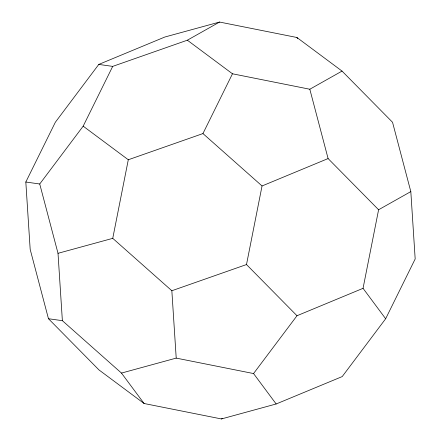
<?xml version="1.0" encoding="UTF-8"?>
<svg xmlns="http://www.w3.org/2000/svg" width="441" height="441" viewBox="0 0 441 441"><rect width="100%" height="100%" fill="white"/><g stroke="black" fill="none" stroke-linecap="round" stroke-linejoin="round"><path stroke-width="0.66" d="M276.165 403.978L253.558 373.555L176.213 358.109L171.847 290.74L112.747 238.344L128.298 159.758L202.948 133.573L232.473 73.79L309.819 89.236L342.04 71.089L392.54 122.273L410.819 191.603L415.179 258.972L385.655 318.755L342.216 376.575L276.165 403.978L221.432 418.95L144.086 403.504L98.96 369.911L48.46 318.727L30.181 249.397L25.821 182.028L55.346 122.245L98.784 64.425L164.835 37.022L219.568 22.05L296.914 37.496L342.04 71.089M363.048 288.331L296.997 315.734L246.497 264.55L262.048 185.964L328.098 158.567L378.599 209.751L363.048 288.331L385.655 318.755M144.086 403.504L121.473 373.08L62.374 320.684L58.014 253.316L39.734 183.991L83.173 126.165L112.698 66.387L187.348 40.197L219.568 22.05M253.558 373.555L296.997 315.734M378.599 209.751L410.819 191.603M221.432 418.95L222.622 418.277M171.847 290.74L246.497 264.55M58.014 253.316L112.747 238.344M121.473 373.08L176.213 358.109M98.784 64.425L112.698 66.387M25.821 182.028L39.734 183.991M48.46 318.727L62.374 320.684M187.348 40.197L232.473 73.79M83.173 126.165L128.298 159.758M202.948 133.573L262.048 185.964M296.914 37.496L297.725 38.582M309.819 89.236L328.098 158.567"/></g></svg>
